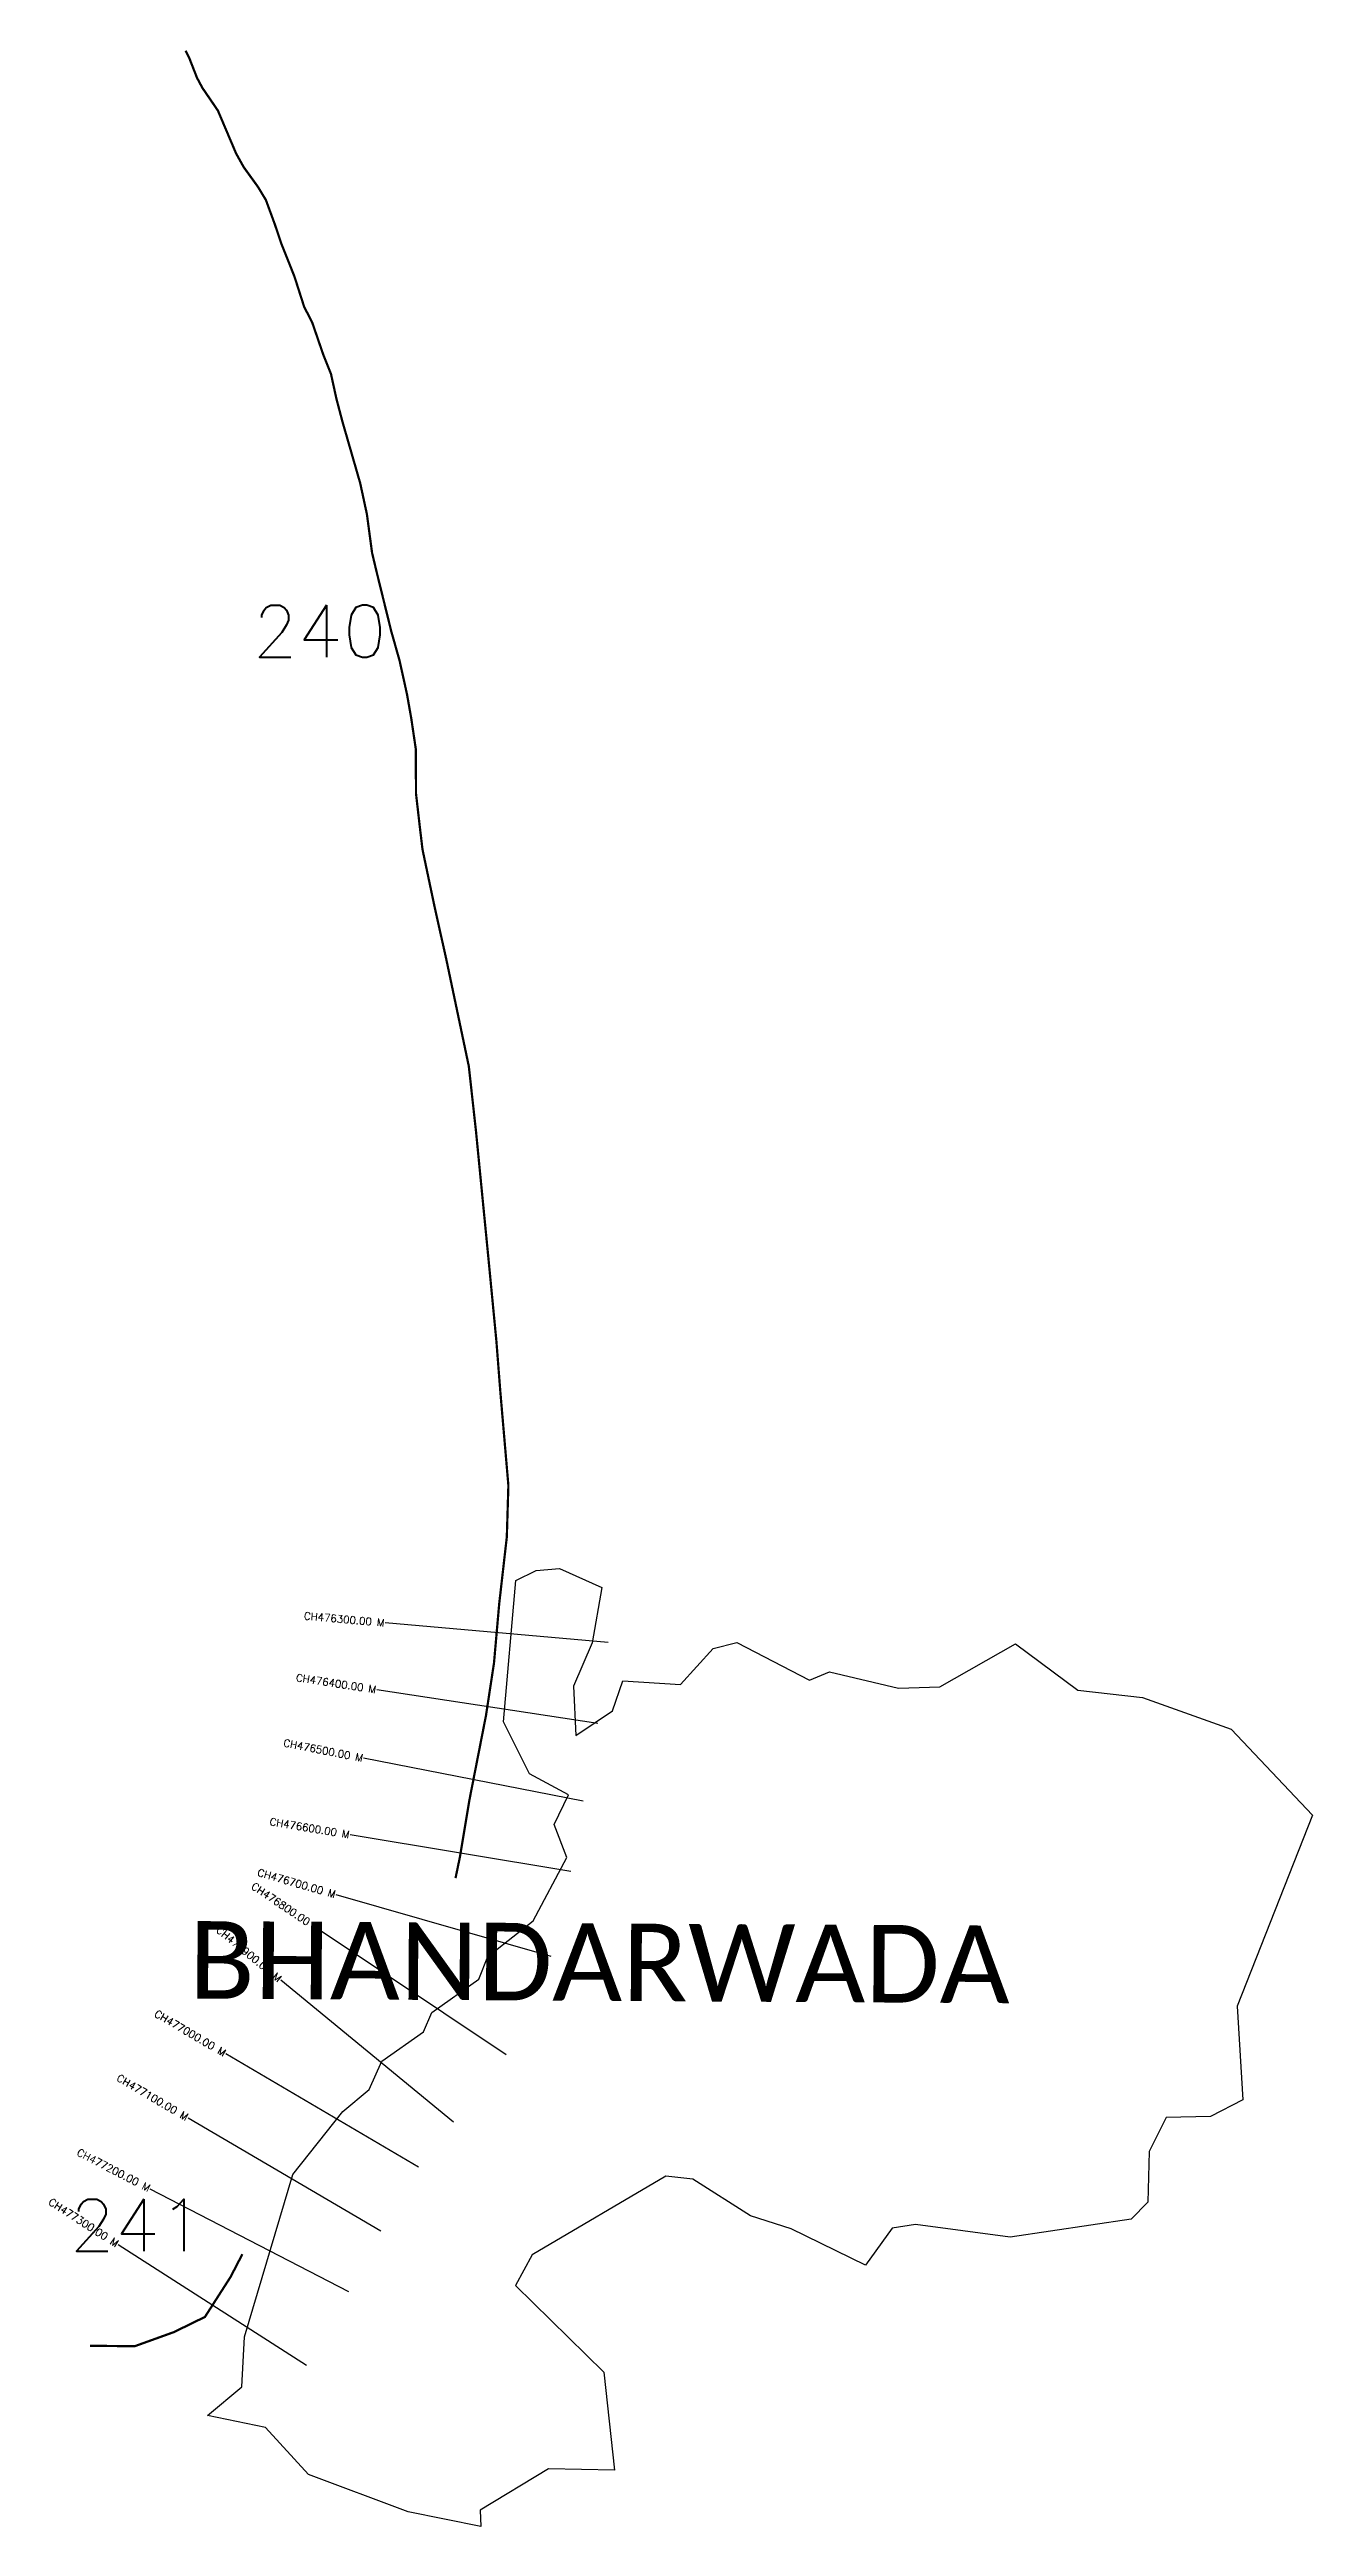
# Model space of a CAD drawing. Header units: metres. Extents: x 312917 to 314611, y 1902165 to 1905489.
import ezdxf
from ezdxf.enums import TextEntityAlignment as Align

# ---------------------------------------------------------------- set-up
doc = ezdxf.new("R2010")
doc.units = ezdxf.units.M
for name, color, linetype in [('CS', 134, 'Continuous'), ('CSMark', 6, 'Continuous'), ('NATURALLY PROTECTED', 3, 'Continuous'), ('village', 3, 'Continuous'), ('VILLAGE NAME', 250, 'Continuous')]:
    doc.layers.add(name, color=color, linetype=linetype)
doc.styles.get("Standard").update_dxf_attribs({"font": 'simplex.shx'})

msp = doc.modelspace()

# ---------------------------------------------------------------- linework, layer by layer
at = {"color": 6, "flags": 128}
msp.add_lwpolyline([(313570.1, 1903447.8), (313601.2, 1903450.4)], dxfattribs=at)
at = {"layer": 'CS'}
for p, q in [((313666.4, 1903351.2), (313367.6, 1903377.4)), ((313652.8, 1903242.4), (313356.2, 1903287.7)), ((313632.9, 1903138), (313338.5, 1903195.7)), ((313616.5, 1903043.7), (313320.6, 1903093)), ((313589.9, 1902929.5), (313301.7, 1903012.7)), ((313529.6, 1902797.6), (313280.4, 1902964.6)), ((313459, 1902707.2), (313227.4, 1902897.9)), ((313412.3, 1902647.1), (313153.6, 1902798.9)), ((313361.7, 1902560.9), (313103, 1902712.7)), ((313318.5, 1902479.5), (313052.2, 1902617.6)), ((313262, 1902380.9), (313009.4, 1902542.8))]:
    msp.add_line(p, q, dxfattribs=at)
at = {"layer": 'NATURALLY PROTECTED', "const_width": 3, "flags": 128}
for points in [[(313099.7, 1905487.4), (313104.6, 1905477.5), (313115, 1905450.9), (313122.3, 1905437.3), (313143, 1905407), (313167.4, 1905349.5), (313177.7, 1905331), (313196.9, 1905304.4), (313207.4, 1905287), (313219.4, 1905254.3), (313228, 1905228.7), (313245.8, 1905184), (313258.6, 1905144), (313269.7, 1905122.1), (313284.6, 1905078.8), (313294.7, 1905053.6), (313302, 1905020.3), (313310.2, 1904989.1), (313323, 1904944.8), (313333.9, 1904907), (313342.9, 1904865.3), (313349.8, 1904813.7), (313355.7, 1904788.8), (313375.6, 1904708.1), (313386.7, 1904668.9), (313396.7, 1904623.6), (313402.4, 1904591.4), (313408.5, 1904550.2), (313408.8, 1904490.1), (313413.8, 1904446.5), (313417.5, 1904415.3), (313434, 1904337), (313449.4, 1904268), (313479.6, 1904124.5), (313489.2, 1904037.7), (313505.8, 1903868), (313516.6, 1903755.8), (313522, 1903686.5), (313532.7, 1903561.9), (313530.6, 1903492.7), (313520.4, 1903403.2), (313513.4, 1903323.6), (313502.7, 1903253.4), (313480.5, 1903140.1), (313467.6, 1903062.9), (313461.8, 1903034.9)], [(313175.8, 1902530.2), (313160.1, 1902499.8), (313125.6, 1902446), (313084.1, 1902425.7), (313031.4, 1902406.7), (312971.3, 1902407.3)]]:
    msp.add_lwpolyline(points, dxfattribs=at)
at = {"layer": 'village', "color": 6}
for points in [[(313623, 1903226.1, 0), (313672.4, 1903259.5, 0), (313686.4, 1903299.7, 0), (313763.8, 1903294.7, 0), (313807.3, 1903342.9, 0), (313839.3, 1903351, 0), (313936.7, 1903300.7, 0), (313963.5, 1903311.8, 0), (314056, 1903289.8, 0), (314111.7, 1903291.6, 0), (314213.1, 1903349.2, 0), (314296.7, 1903287, 0), (314383.3, 1903277.1, 0), (314502.2, 1903235, 0), (314611.4, 1903119.2, 0), (314510.5, 1902863, 0), (314518.1, 1902737.5, 0), (314474.7, 1902715, 0), (314415.1, 1902713.7, 0), (314392.2, 1902668, 0), (314390.5, 1902600, 0), (314368.1, 1902577.2, 0), (314205.7, 1902553.2, 0), (314079, 1902570.1, 0), (314047.5, 1902565.3, 0), (314011.8, 1902515.3, 0), (313911.9, 1902564.1, 0), (313857.6, 1902581.6, 0), (313780.3, 1902630.7, 0), (313744.1, 1902634.8, 0), (313564.4, 1902529.3, 0), (313542.2, 1902488.4, 0), (313660.7, 1902372, 0), (313675.1, 1902240.4, 0), (313586.4, 1902242.1, 0), (313495, 1902186.7, 0), (313495.9, 1902164.8, 0), (313398.3, 1902184.5, 0), (313264.4, 1902234.4, 0), (313206.7, 1902297.6, 0), (313129, 1902313.8, 0), (313175.3, 1902352.2, 0), (313178.9, 1902419.2, 0), (313243.7, 1902637, 0), (313310.4, 1902721.7, 0), (313346, 1902751.1, 0), (313362.8, 1902789.1, 0), (313418.7, 1902828.8, 0), (313429.9, 1902854.6, 0), (313492.9, 1902899.5, 0), (313505.1, 1902929.6, 0), (313566, 1902977.7, 0), (313611, 1903062.6, 0), (313593.9, 1903106.7, 0), (313613.4, 1903146.5, 0), (313561, 1903174.9, 0), (313526.3, 1903244.5, 0), (313542.9, 1903434.4, 0), (313570.1, 1903447.8, 0)], [(313601.2, 1903450.4, 0), (313658, 1903424.9, 0), (313645, 1903350.7, 0), (313620.2, 1903292.3, 0), (313623, 1903226.1, 0)]]:
    msp.add_polyline3d(points, dxfattribs=at)

# ---------------------------------------------------------------- texts
at = {"char_height": 70, "attachment_point": 1}
for s, insert in [('240', (313189.9, 1904743.3)), ('241', (312944.5, 1902604.1))]:
    msp.add_mtext_dynamic_manual_height_columns(s, width=95.172, gutter_width=1, heights=[0], dxfattribs=dict(at, insert=insert))
at = {"layer": 'CSMark'}
for s, rotation, p in [('CH476300.00 M', 354.9863, (313366.6, 1903377.5)), ('CH476400.00 M', 351.3157, (313355.2, 1903287.9)), ('CH476500.00 M', 348.9155, (313337.6, 1903195.9)), ('CH476600.00 M', 350.5329, (313319.6, 1903093.2)), ('CH476700.00 M', 343.9018, (313300.7, 1903012.9)), ('CH476800.00 M', 326.1612, (313279.5, 1902965.2)), ('CH476900.00 M', 320.5318, (313226.6, 1902898.5)), ('CH477000.00 M', 329.601, (313152.7, 1902799.4)), ('CH477100.00 M', 329.601, (313102.1, 1902713.2)), ('CH477200.00 M', 332.5898, (313051.3, 1902618)), ('CH477300.00 M', 327.3403, (313008.6, 1902543.3))]:
    msp.add_text(s, height=10, rotation=rotation, dxfattribs=at).set_placement(p, align=Align.MIDDLE_RIGHT)
at = {"layer": 'VILLAGE NAME', "insert": (313104.5, 1902977.3), "char_height": 104.042, "attachment_point": 1, "rotation": 359.6762}
msp.add_mtext_dynamic_manual_height_columns('{\\fCalibri|b0|i0|c0|p34;BHANDARWADA}', width=1397.376, gutter_width=520.2, heights=[0], dxfattribs=at)

doc.saveas('drawing.dxf')
